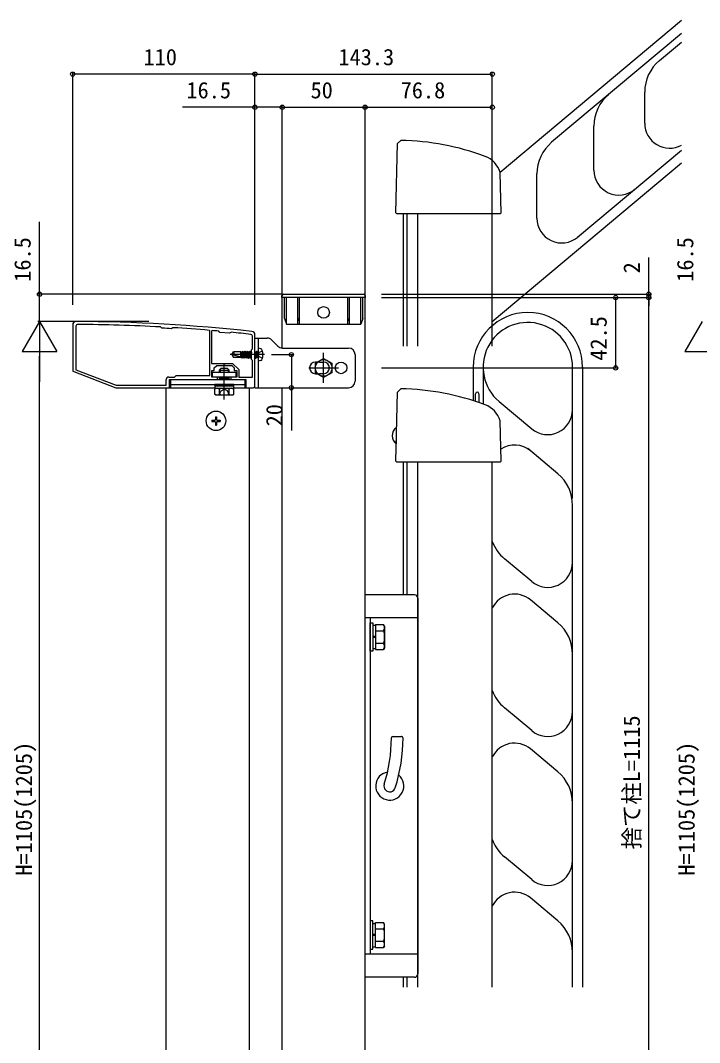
# Model space of a CAD drawing. Units: millimetres, scale not verified. Extents: x -990 to 990, y -1600 to 1602.
# Drawn here: x -411 to -1, y 369 to 986 of the extents above; entities that cross this region are included whole.
import ezdxf
from ezdxf.enums import TextEntityAlignment as Align

# ---------------------------------------------------------------- set-up
doc = ezdxf.new("R2010")
doc.units = ezdxf.units.MM
doc.header["$LTSCALE"] = 8
for name, color, linetype in [('0-2_YKK_11', 7, 'Continuous'), ('0-3_YKK_12', 2, 'Continuous'), ('0-4_YKK_13', 4, 'Continuous'), ('0-5_YKK_D', 6, 'Continuous')]:
    doc.layers.add(name, color=color, linetype=linetype)
doc.styles.add('ＭＳ ゴシック', font='')
doc.styles.get('ＭＳ ゴシック').set_extended_font_data('MS Gothic')

msp = doc.modelspace()

# ---------------------------------------------------------------- linework, layer by layer
at = {"layer": '0-2_YKK_11'}
for p, q in [((-379.788, 802.186), (-379.788, 774.873)), ((-295.662, 798.728), (-295.988, 798.429)), ((-295.988, 798.429), (-295.988, 778.886)), ((-269.788, 765.186), (-269.788, 796.186)), ((-379.147, 773.94), (-353.788, 764.186)), ((-353.509, 765.686), (-323.288, 765.686))]:
    msp.add_line(p, q, dxfattribs=at)
for points in [[(-377.788, 801.382), (-377.788, 775.024), (-353.509, 765.686)], [(-325.803, 800.157), (-326.011, 800.257), (-326.501, 800.808), (-326.709, 800.908)], [(-321.788, 770.686), (-318.288, 770.686), (-317.288, 771.686), (-296.988, 771.686), (-296.988, 798.565), (-297.262, 798.864)], [(-319.076, 800.462), (-319.295, 800.387), (-319.845, 799.897), (-320.062, 799.822)], [(-295.988, 798.429), (-295.988, 778.886), (-288.288, 778.886), (-283.291, 778.886), (-279.588, 775.183), (-279.588, 770.686), (-271.288, 770.686), (-271.288, 780.686), (-271.788, 781.186), (-271.788, 787.186), (-271.288, 787.686), (-271.288, 795.436)], [(-284.157, 797.672), (-284.377, 797.605), (-285.031, 797.061), (-291.006, 797.616), (-291.555, 798.278), (-291.759, 798.385)], [(-353.788, 764.186), (-321.288, 764.186), (-321.288, 769.186), (-292.288, 769.186), (-292.288, 770.686), (-295.788, 770.686), (-295.788, 774.686), (-294.288, 774.686), (-294.288, 776.186), (-292.788, 777.686), (-288.746, 777.686), (-288.563, 777.806), (-288.013, 777.806), (-287.829, 777.686), (-283.788, 777.686), (-282.288, 776.186), (-282.288, 774.686), (-280.788, 774.686), (-280.788, 770.686), (-284.288, 770.686), (-284.288, 769.186), (-275.288, 769.186), (-275.288, 764.186), (-270.788, 764.186)], [(-353.509, 765.686), (-323.288, 765.686), (-323.288, 769.186)]]:
    msp.add_lwpolyline(points, dxfattribs=at)
for centre, radius, start, end in [((-377.788, 802.186), 2, 89.80939, 179.99999), ((-381.108, -195.805), 999.997, 83.71122, 89.80938), ((-376.788, 801.382), 1, 89.75176, 180), ((-381.108, -195.808), 998.2, 86.87597, 89.75176), ((-381.107, -195.79), 997.482, 86.49138, 86.82169), ((-381.109, -195.823), 998.215, 85.18167, 86.43713), ((-381.101, -195.733), 998.124, 84.86459, 85.08947), ((-381.108, -195.804), 998.195, 83.73506, 84.42628), ((-272.288, 795.436), 1, 359.99999, 83.73507), ((-271.788, 796.186), 2, 359.99999, 83.71124), ((-378.788, 774.873), 1, 180.00003, 248.9625), ((-321.788, 769.186), 1.5, 90.00001, 179.99999), ((-270.788, 765.186), 1, 270.00001, 359.99999)]:
    msp.add_arc(centre, radius, start, end, dxfattribs=at)
at = {"layer": '0-3_YKK_12'}
for p, q in [((-253.287, 788.189), (-253.287, 818.686)), ((-203.287, 241.686), (-203.287, 818.686)), ((-323.288, 764.186), (-294.038, 764.186)), ((-253.287, 272.186), (-253.287, 764.186))]:
    msp.add_line(p, q, dxfattribs=at)
msp.add_lwpolyline([(-282.538, 764.186), (-273.288, 764.186), (-273.288, 232.186), (-323.288, 232.186), (-323.288, 764.186)], dxfattribs=at)
at = {"layer": '0-4_YKK_13'}
for p, q in [((-12.329, 986.006), (-121.759, 894.183)), ((-12.329, 978.174), (-90.657, 912.449)), ((-25.543, 961.864), (-12.329, 972.952)), ((-34.473, 923.879), (-34.473, 942.713)), ((-65.115, 895.557), (-65.115, 922.223)), ((-183.695, 911.627), (-181.643, 913.586)), ((-184.787, 869.899), (-183.695, 911.627)), ((-74.981, 855.111), (-12.329, 907.682)), ((-12.329, 899.849), (-126.492, 804.055)), ((-121.123, 869.899), (-121.761, 894.262)), ((-99.587, 866.631), (-99.587, 893.298)), ((-184.105, 869.217), (-184.787, 869.899)), ((-121.805, 869.217), (-184.105, 869.217)), ((-180.087, 789.216), (-180.087, 869.217)), ((-177.887, 789.216), (-177.887, 869.217)), ((-171.487, 789.216), (-171.487, 869.217)), ((-126.487, 789.216), (-126.487, 869.217)), ((-121.123, 869.899), (-121.805, 869.217)), ((-253.487, 818.686), (-253.487, 819.686)), ((-203.087, 818.686), (-253.487, 818.686)), ((-252.487, 820.686), (-204.087, 820.686)), ((-251.987, 805.983), (-251.987, 818.686)), ((-250.787, 802.686), (-250.787, 818.686)), ((-243.787, 802.686), (-243.787, 818.686)), ((-242.787, 802.686), (-242.787, 818.686)), ((-213.787, 802.686), (-213.787, 818.686)), ((-212.787, 802.686), (-212.787, 818.686)), ((-204.587, 805.983), (-204.587, 818.686)), ((-203.087, 818.686), (-203.087, 819.686)), ((-251.987, 805.983), (-250.787, 802.686)), ((-204.587, 805.983), (-205.787, 802.686)), ((-269.787, 764.186), (-269.787, 794.186)), ((-269.787, 794.186), (-262.444, 794.186)), ((-267.787, 794.186), (-267.787, 764.186)), ((-255.959, 789.358), (-259.616, 793.015)), ((-263.987, 784.186), (-284.787, 784.186)), ((-283.787, 784.186), (-282.725, 785.886)), ((-283.787, 784.186), (-282.725, 782.486)), ((-283.561, 784.282), (-278.287, 782.869)), ((-278.288, 785.886), (-282.725, 785.886)), ((-278.287, 782.486), (-278.288, 785.886)), ((-278.088, 785.661), (-278.288, 785.886)), ((-277.658, 782.086), (-278.288, 785.432)), ((-277.758, 782.086), (-278.287, 784.9)), ((-278.088, 785.661), (-277.509, 785.661)), ((-277.297, 782.711), (-278.088, 785.661)), ((-277.509, 785.661), (-276.719, 782.711)), ((-276.358, 782.086), (-277.148, 786.286)), ((-276.258, 782.086), (-277.048, 786.286)), ((-276.688, 785.661), (-277.048, 786.286)), ((-275.897, 782.711), (-276.688, 785.661)), ((-276.688, 785.661), (-276.109, 785.661)), ((-276.109, 785.661), (-275.319, 782.711)), ((-274.958, 782.086), (-275.748, 786.286)), ((-274.858, 782.086), (-275.648, 786.286)), ((-275.288, 785.661), (-275.648, 786.286)), ((-274.497, 782.711), (-275.288, 785.661)), ((-275.288, 785.661), (-274.709, 785.661)), ((-274.709, 785.661), (-274.348, 786.286)), ((-274.709, 785.661), (-273.919, 782.711)), ((-273.558, 782.086), (-274.348, 786.286)), ((-274.348, 786.286), (-274.248, 786.286)), ((-273.458, 782.086), (-274.248, 786.286)), ((-273.888, 785.661), (-274.248, 786.286)), ((-273.097, 782.711), (-273.888, 785.661)), ((-273.888, 785.661), (-273.309, 785.661)), ((-273.309, 785.661), (-272.948, 786.286)), ((-273.309, 785.661), (-272.519, 782.711)), ((-272.158, 782.086), (-272.948, 786.286)), ((-272.948, 786.286), (-272.848, 786.286)), ((-272.058, 782.086), (-272.848, 786.286)), ((-272.488, 785.661), (-272.848, 786.286)), ((-271.788, 783.049), (-272.488, 785.661)), ((-272.488, 785.661), (-271.909, 785.661)), ((-271.909, 785.661), (-271.788, 785.872)), ((-271.909, 785.661), (-271.788, 785.208)), ((-269.258, 782.086), (-269.788, 784.901)), ((-269.358, 782.086), (-269.788, 784.37)), ((-269.688, 785.661), (-269.109, 785.661)), ((-269.109, 785.661), (-268.748, 786.286)), ((-269.109, 785.661), (-268.319, 782.711)), ((-268.748, 786.286), (-268.648, 786.286)), ((-268.287, 783.837), (-268.748, 786.286)), ((-268.288, 785.661), (-268.648, 786.286)), ((-268.287, 784.369), (-268.648, 786.286)), ((-268.187, 785.886), (-268.288, 785.886)), ((-268.287, 782.486), (-268.288, 785.886)), ((-267.152, 785.444), (-267.821, 784.186)), ((-266.308, 787.79), (-267.787, 788.186)), ((-267.787, 788.186), (-267.787, 780.186)), ((-265.221, 786.386), (-267.152, 785.444)), ((-253.131, 788.186), (-213.287, 788.186)), ((-228.288, 767.186), (-228.288, 785.186)), ((-209.287, 784.186), (-209.287, 768.186)), ((-288.288, 757.064), (-288.288, 778.475)), ((-278.287, 782.486), (-282.725, 782.486)), ((-278.287, 783.341), (-278.119, 782.711)), ((-278.287, 782.711), (-278.119, 782.711)), ((-278.119, 782.711), (-277.758, 782.086)), ((-277.758, 782.086), (-277.658, 782.086)), ((-277.297, 782.711), (-277.658, 782.086)), ((-277.297, 782.711), (-276.719, 782.711)), ((-276.719, 782.711), (-276.358, 782.086)), ((-276.358, 782.086), (-276.258, 782.086)), ((-275.897, 782.711), (-276.258, 782.086)), ((-275.897, 782.711), (-273.919, 782.711)), ((-275.319, 782.711), (-274.958, 782.086)), ((-274.958, 782.086), (-274.858, 782.086)), ((-274.497, 782.711), (-274.858, 782.086)), ((-273.097, 782.711), (-273.458, 782.086)), ((-273.097, 782.711), (-272.519, 782.711)), ((-272.519, 782.711), (-272.158, 782.086)), ((-272.158, 782.086), (-272.058, 782.086)), ((-271.788, 782.554), (-272.058, 782.086)), ((-269.788, 782.968), (-269.719, 782.711)), ((-269.788, 782.711), (-269.719, 782.711)), ((-268.897, 782.711), (-269.258, 782.086)), ((-268.897, 782.711), (-268.287, 782.711)), ((-268.187, 782.486), (-268.287, 782.486)), ((-266.308, 780.583), (-267.787, 780.186)), ((-230.788, 779.686), (-233.287, 779.686)), ((-230.788, 779.686), (-228.288, 779.686)), ((-291.288, 774.886), (-290.288, 775.886)), ((-291.288, 774.886), (-285.288, 774.886)), ((-291.288, 774.886), (-291.288, 773.586)), ((-290.748, 775.426), (-290.748, 773.586)), ((-286.288, 775.886), (-290.288, 775.886)), ((-285.288, 774.886), (-286.288, 775.886)), ((-285.828, 775.426), (-285.828, 773.586)), ((-285.288, 773.586), (-285.288, 774.886)), ((-237.288, 776.186), (-219.288, 776.186)), ((-233.287, 772.686), (-230.788, 772.686)), ((-228.288, 772.686), (-230.788, 772.686)), ((-138.051, 776.617), (-138.051, 756.42)), ((-132.051, 776.617), (-132.051, 754.385)), ((-72.051, 776.617), (-72.051, 402.186)), ((-320.788, 769.186), (-320.788, 764.186)), ((-320.788, 769.186), (-275.788, 769.186)), ((-320.788, 766.186), (-275.788, 766.186)), ((-282.538, 766.186), (-294.038, 766.186)), ((-294.038, 765.386), (-294.038, 763.886)), ((-294.038, 765.386), (-282.538, 765.386)), ((-291.288, 770.686), (-291.288, 769.986)), ((-291.288, 769.986), (-285.288, 769.986)), ((-291.288, 769.986), (-290.826, 769.186)), ((-290.748, 770.686), (-290.748, 769.186)), ((-285.828, 770.686), (-285.828, 769.186)), ((-285.288, 769.986), (-285.749, 769.186)), ((-285.288, 769.986), (-285.288, 770.686)), ((-282.538, 763.886), (-282.538, 765.386)), ((-275.788, 769.186), (-275.788, 764.186)), ((-320.788, 764.186), (-294.038, 764.186)), ((-293.288, 763.886), (-294.061, 763.439)), ((-294.061, 760.332), (-294.061, 763.439)), ((-293.288, 759.886), (-294.061, 760.332)), ((-294.038, 763.886), (-282.538, 763.886)), ((-293.288, 763.886), (-283.288, 763.886)), ((-293.288, 759.886), (-283.288, 759.886)), ((-291.174, 760.332), (-291.174, 763.439)), ((-285.401, 760.332), (-285.401, 763.439)), ((-283.288, 763.886), (-282.514, 763.439)), ((-283.288, 759.886), (-282.514, 760.332)), ((-282.538, 764.186), (-275.788, 764.186)), ((-282.514, 760.332), (-282.514, 763.439)), ((-269.787, 764.186), (-213.287, 764.186)), ((-184.787, 719.899), (-183.695, 761.627)), ((-183.695, 761.627), (-181.643, 763.586)), ((-136.551, 755.937), (-136.551, 760.616)), ((-134.551, 760.616), (-134.551, 755.266)), ((-122.406, 755.933), (-102.693, 739.392)), ((-295.788, 744.536), (-295.788, 743.836)), ((-295.788, 744.536), (-294.138, 744.536)), ((-295.788, 743.836), (-294.138, 743.836)), ((-293.638, 746.686), (-292.938, 746.686)), ((-293.638, 746.686), (-293.638, 745.036)), ((-293.638, 743.336), (-293.638, 741.686)), ((-293.638, 741.686), (-292.938, 741.686)), ((-292.938, 746.686), (-292.938, 745.036)), ((-292.938, 743.336), (-292.938, 741.686)), ((-292.438, 744.536), (-290.788, 744.536)), ((-292.438, 743.836), (-290.788, 743.836)), ((-290.788, 744.536), (-290.788, 743.836)), ((-121.123, 719.899), (-121.761, 744.262)), ((-184.572, 740.068), (-184.572, 730.366)), ((-184.331, 737.317), (-184.572, 737.317)), ((-184.441, 733.117), (-184.572, 733.117)), ((-86.981, 712.295), (-105.051, 727.457)), ((-184.105, 719.217), (-184.787, 719.899)), ((-121.805, 719.217), (-184.105, 719.217)), ((-180.087, 639.216), (-180.087, 719.217)), ((-177.887, 639.216), (-177.887, 719.217)), ((-171.487, 402.186), (-171.487, 719.217)), ((-126.487, 402.186), (-126.487, 719.217)), ((-121.123, 719.899), (-121.805, 719.217)), ((-78.051, 658.644), (-78.051, 693.191)), ((-102.693, 647.154), (-119.12, 660.938)), ((-78.051, 603.191), (-78.051, 658.644)), ((-173.487, 639.186), (-203.287, 639.186)), ((-171.487, 637.186), (-171.487, 410.186)), ((-86.981, 622.295), (-103.409, 636.079)), ((-171.487, 625.186), (-203.387, 625.186)), ((-200.187, 625.186), (-200.187, 422.186)), ((-198.587, 620.736), (-196.987, 620.736)), ((-196.987, 621.192), (-192.068, 621.192)), ((-196.987, 621.192), (-196.987, 606.181)), ((-196.987, 617.686), (-196.987, 609.686)), ((-196.987, 617.439), (-192.068, 617.439)), ((-191.487, 620.186), (-192.068, 621.192)), ((-191.487, 620.186), (-191.487, 607.186)), ((-196.987, 613.936), (-198.587, 613.936)), ((-196.987, 613.436), (-198.587, 613.436)), ((-198.587, 606.636), (-196.987, 606.636)), ((-196.987, 609.933), (-192.068, 609.933)), ((-196.987, 606.181), (-192.068, 606.181)), ((-191.487, 607.186), (-192.068, 606.181)), ((-78.051, 568.644), (-78.051, 603.191)), ((-102.693, 557.154), (-119.12, 570.938)), ((-78.051, 513.191), (-78.051, 568.644)), ((-186.384, 553.686), (-181.384, 553.686)), ((-86.981, 532.295), (-103.409, 546.079)), ((-78.051, 478.644), (-78.051, 513.191)), ((-102.693, 467.154), (-119.12, 480.938)), ((-78.051, 423.191), (-78.051, 478.644)), ((-86.981, 442.295), (-103.409, 456.079)), ((-198.587, 440.736), (-196.987, 440.736)), ((-196.987, 441.192), (-192.068, 441.192)), ((-196.987, 426.181), (-196.987, 441.192)), ((-191.487, 440.186), (-192.068, 441.192)), ((-191.487, 427.186), (-191.487, 440.186)), ((-196.987, 433.936), (-198.587, 433.936)), ((-196.987, 433.436), (-198.587, 433.436)), ((-196.987, 429.686), (-196.987, 437.686)), ((-196.987, 437.439), (-192.068, 437.439)), ((-198.587, 426.636), (-196.987, 426.636)), ((-196.987, 429.933), (-192.068, 429.933)), ((-196.987, 426.181), (-192.068, 426.181)), ((-191.487, 427.186), (-192.068, 426.181)), ((-171.487, 422.186), (-203.387, 422.186)), ((-78.051, 402.186), (-78.051, 423.191)), ((-173.487, 408.186), (-203.287, 408.186)), ((-180.087, 402.186), (-180.087, 408.216)), ((-177.887, 402.186), (-177.887, 408.216))]:
    msp.add_line(p, q, dxfattribs=at)
for points in [[(-250.787, 802.686), (-205.787, 802.686), (-205.787, 818.686)], [(-277.509, 785.661), (-277.148, 786.286), (-277.048, 786.286)], [(-276.109, 785.661), (-275.748, 786.286), (-275.648, 786.286)], [(-268.897, 782.711), (-269.688, 785.661), (-269.788, 785.835)], [(-265.221, 781.986), (-267.152, 782.928), (-267.821, 784.186)], [(-273.919, 782.711), (-273.558, 782.086), (-273.458, 782.086)], [(-269.719, 782.711), (-269.358, 782.086), (-269.258, 782.086)], [(-78.051, 697.256), (-78.051, 750.879), (-78.051, 776.621)], [(-294.038, 766.186), (-294.038, 765.386), (-282.538, 765.386), (-282.538, 766.186)], [(-291.338, 759.883), (-290.188, 762.241), (-288.288, 763.251)], [(-285.238, 759.883), (-286.388, 762.241), (-288.288, 763.251)]]:
    msp.add_lwpolyline(points, dxfattribs=at)
for points in [[(-228.288, 770.413), (-233.288, 773.299), (-233.288, 779.073), (-228.288, 781.96), (-223.288, 779.073), (-223.288, 773.299)], [(-295.288, 773.586), (-281.288, 773.586), (-281.288, 770.686), (-295.288, 770.686)], [(-200.187, 605.186), (-200.187, 622.186), (-198.587, 622.186), (-198.587, 605.186)], [(-200.187, 442.186), (-200.187, 425.186), (-198.587, 425.186), (-198.587, 442.186)]]:
    msp.add_lwpolyline(points, close=True, dxfattribs=at)
for centre, radius in [((-228.287, 809.686), 3.5), ((-228.288, 776.186), 5), ((-217.787, 776.186), 3.5), ((-293.288, 744.186), 5.9)]:
    msp.add_circle(centre, radius, dxfattribs=at)
for centre, radius, start, end in [((-9.473, 942.713), 25, 130, 180), ((-40.115, 922.223), 25, 130, 180), ((-19.473, 923.879), 15, 180, 298.44284), ((-184.71, 759.117), 154.5, 69.60904, 88.86229), ((-74.587, 893.298), 25, 130, 180), ((-136.105, 889.875), 15, 17.00535, 69.60904), ((-50.115, 895.557), 15, 180.00001, 310), ((-84.587, 866.631), 15, 180.00001, 310), ((-252.487, 819.686), 1, 90, 180), ((-204.087, 819.686), 1, 0, 90), ((-105.051, 776.617), 33, 0, 180), ((-105.051, 776.617), 27, 0, 229.99999), ((-105.051, 776.617), 27, 0, 229.99999), ((-262.444, 790.186), 4, 45.00008, 90), ((-283.612, 784.089), 0.2, 75, 148), ((-284.695, 784.347), 2.5, 350.31336, 38.01351), ((-268.187, 786.286), 0.4, 270, 0), ((-266.67, 786.438), 1.4, 14.32332, 75), ((-275.487, 784.186), 10.5, 345.67668, 14.32332), ((-253.131, 792.186), 4, 225.00008, 270), ((-213.287, 784.186), 4, 0, 90), ((-268.187, 782.086), 0.4, 0, 90), ((-266.67, 781.935), 1.4, 285, 345.67668), ((-233.287, 776.186), 3.5, 90, 270), ((-228.288, 776.186), 3.5, 270, 90), ((-213.287, 768.186), 4, 270, 0), ((-292.618, 761.33), 2.556, 55.61708, 124.38292), ((-292.618, 762.442), 2.556, 235.61708, 304.38292), ((-288.288, 754.332), 9.554, 72.41276, 107.58724), ((-288.288, 769.44), 9.554, 252.41276, 287.58724), ((-283.958, 761.33), 2.556, 55.61708, 124.38292), ((-283.958, 762.442), 2.556, 235.61708, 304.38292), ((-184.71, 609.117), 154.5, 69.60904, 88.86229), ((-135.551, 760.616), 1, 0, 180), ((-136.105, 739.875), 15, 17.00535, 69.60904), ((-93.051, 750.882), 15, 230.00011, 0), ((-294.138, 745.036), 0.5, 270, 0), ((-294.138, 743.336), 0.5, 0, 90), ((-292.438, 745.036), 0.5, 180, 270), ((-292.438, 743.336), 0.5, 90, 180), ((-180.873, 735.217), 6.1, 127.32274, 232.67726), ((-113.051, 714.588), 15, 50.00011, 123.17318), ((-103.051, 693.143), 25, 0, 50.00011), ((-103.051, 680.089), 25, 200.36936, 230.00037), ((-93.051, 658.644), 15, 230.00011, 0), ((-173.487, 637.186), 2, 0, 90), ((-113.051, 624.588), 15, 50.00011, 153.60881), ((-194.81, 619.315), 3.323, 325.61575, 34.38425), ((-203.907, 613.686), 12.419, 342.41205, 17.58795), ((-103.051, 603.143), 25, 0, 50.00011), ((-194.81, 608.057), 3.323, 325.61575, 34.38425), ((-103.051, 590.089), 25, 200.36936, 230.00037), ((-93.051, 568.644), 15, 230.00011, 0), ((-280.384, 552.823), 93, 342.42628, 359.9168), ((-186.384, 552.686), 1, 90, 179.9168), ((-280.384, 552.823), 100, 342.42628, 359.921), ((-181.384, 552.686), 1, 359.921, 90), ((-113.051, 534.588), 15, 50.00011, 153.60881), ((-188.387, 523.686), 8.5, 99.06344, 50.39019), ((-103.051, 513.143), 25, 0, 50.00011), ((-188.387, 523.686), 3.5, 162.42628, 342.42628), ((-103.051, 500.089), 25, 200.36936, 230.00037), ((-93.051, 478.644), 15, 230.00011, 0), ((-113.051, 444.588), 15, 50.00011, 153.60881), ((-194.81, 439.315), 3.323, 325.61575, 34.38425), ((-103.051, 423.143), 25, 0, 50.00011), ((-203.907, 433.686), 12.419, 342.41205, 17.58795), ((-194.81, 428.057), 3.323, 325.61575, 34.38425), ((-173.487, 410.186), 2, 270, 0)]:
    msp.add_arc(centre, radius, start, end, dxfattribs=at)
for centre, major_axis, start_param, end_param in [((-243.287, 804.603), (0, 1.38), 4.712389, 7.8539816), ((-213.287, 804.603), (0, -1.38), 1.5707963, 4.712389)]:
    msp.add_ellipse(centre, major_axis=major_axis, ratio=0.362319, start_param=start_param, end_param=end_param, dxfattribs=at)
at = {"layer": '0-5_YKK_D'}
for p, q in [((-379.788, 814.186), (-379.788, 954.586)), ((-269.788, 953.586), (-379.788, 953.586)), ((-269.788, 814.186), (-269.788, 954.586)), ((-269.788, 814.186), (-269.788, 954.586)), ((-269.788, 953.586), (-126.487, 953.586)), ((-126.487, 814.186), (-126.487, 954.586)), ((-269.788, 814.186), (-269.788, 934.586)), ((-253.287, 814.186), (-253.287, 934.586)), ((-253.287, 814.186), (-253.287, 934.586)), ((-253.287, 933.586), (-203.287, 933.586)), ((-203.287, 814.186), (-203.287, 934.586)), ((-203.287, 814.186), (-203.287, 934.586)), ((-203.287, 933.586), (-126.487, 933.586)), ((-126.487, 814.186), (-126.487, 934.586)), ((-32.051, 820.686), (-32.051, 842.886)), ((-253.487, 820.686), (-400.788, 820.686)), ((-193.287, 820.686), (-31.051, 820.686)), ((-193.287, 818.686), (-31.051, 818.686)), ((-193.287, 818.686), (-51.051, 818.686)), ((-193.287, 818.686), (-31.051, 818.686)), ((-52.051, 818.686), (-52.051, 776.186)), ((-32.051, 818.686), (-32.051, 820.686)), ((-32.051, 818.686), (-32.051, 813.586)), ((-32.051, 241.686), (-32.051, 818.686)), ((-399.788, 804.186), (-410.288, 786)), ((-333.788, 804.186), (-400.788, 804.186)), ((-378.788, 804.186), (-400.788, 804.186)), ((-399.788, 804.186), (-389.288, 786)), ((-399.788, 804.186), (-399.788, 767.813)), ((0.212, 804.186), (-10.288, 786)), ((-410.288, 786), (-389.288, 786)), ((-259.787, 784.186), (-246.787, 784.186)), ((-10.288, 786), (10.712, 786)), ((-399.788, 258.186), (-399.788, 783.186)), ((-193.287, 776.186), (-51.051, 776.186)), ((-259.787, 764.186), (-246.787, 764.186))]:
    msp.add_line(p, q, dxfattribs=at)
for points in [[(-253.287, 933.586), (-269.788, 933.586), (-313.528, 933.586)], [(-399.788, 804.186), (-399.788, 820.686), (-399.788, 864.426)], [(-247.787, 784.186), (-247.787, 764.186), (-247.787, 738.446)]]:
    msp.add_lwpolyline(points, dxfattribs=at)
for centre in [(-379.788, 953.586), (-269.788, 953.586), (-269.788, 953.586), (-126.487, 953.586), (-269.788, 933.586), (-253.287, 933.586), (-253.287, 933.586), (-203.287, 933.586), (-203.287, 933.586), (-126.487, 933.586), (-399.788, 820.686), (-32.051, 820.686), (-52.051, 818.686), (-32.051, 818.686), (-32.051, 818.686), (-247.787, 784.186), (-52.051, 776.186), (-247.787, 764.186)]:
    msp.add_circle(centre, 1.275, dxfattribs=at)

# ---------------------------------------------------------------- texts
at = {"layer": '0-5_YKK_D', "style": 'ＭＳ ゴシック'}
for s, p in [('110', (-337.028, 955.986)), ('143.3', (-219.378, 955.986)), ('16.5', (-311.128, 935.986)), ('50', (-236.207, 935.986)), ('76.8', (-181.807, 935.986))]:
    msp.add_text(s, height=9.897, dxfattribs=at).set_placement(p, align=Align.BOTTOM_LEFT)
for s, p in [('16.5', (-402.188, 828.186)), ('16.5', (-2.188, 828.186)), ('2', (-34.451, 833.286)), ('42.5', (-54.451, 780.516)), ('20', (-250.187, 740.846)), ('捨て柱L=1115', (-34.451, 485.443)), ('H=1105(1205)', (-401.388, 469.566)), ('H=1105(1205)', (-1.388, 469.566))]:
    msp.add_text(s, height=9.897, rotation=90, dxfattribs=at).set_placement(p, align=Align.BOTTOM_LEFT)

doc.saveas('drawing.dxf')
